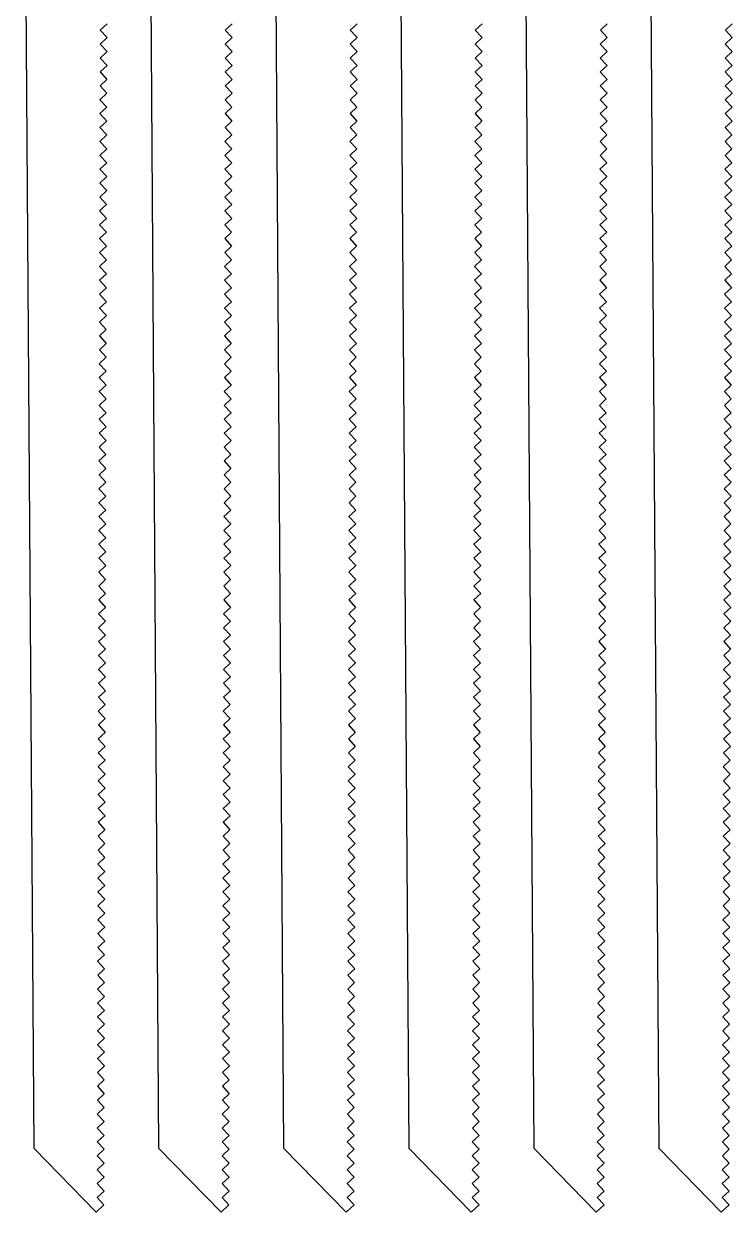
# Model space of a CAD drawing. Extents: x 12 to 2357, y -4 to 494.
# Drawn here: x 1119.8 to 1203.8, y 201.4 to 342.4 of the extents above; entities that cross this region are included whole.
import ezdxf

# ---------------------------------------------------------------- set-up
doc = ezdxf.new("R2010")
doc.units = 0
doc.layers.get('0').update_dxf_attribs({"linetype": 'CONTINUOUS'})

msp = doc.modelspace()

# ---------------------------------------------------------------- linework, layer by layer
for p, q in [((1120.97, 208.97), (1119.75, 384.87)), ((1135.8, 208.97), (1134.59, 384.87)), ((1150.64, 208.97), (1149.43, 384.87)), ((1165.48, 208.97), (1164.27, 384.87)), ((1180.32, 208.97), (1179.11, 384.87)), ((1195.16, 208.97), (1193.95, 384.87)), ((1129.64, 342.39), (1128.83, 341.62)), ((1128.83, 341.62), (1129.64, 340.75)), ((1144.48, 342.39), (1143.67, 341.62)), ((1143.67, 341.62), (1144.48, 340.75)), ((1159.32, 342.39), (1158.51, 341.62)), ((1158.51, 341.62), (1159.32, 340.75)), ((1174.16, 342.39), (1173.35, 341.62)), ((1173.35, 341.62), (1174.16, 340.75)), ((1189, 342.39), (1188.19, 341.62)), ((1188.19, 341.62), (1189, 340.75)), ((1203.84, 342.39), (1203.03, 341.62)), ((1203.03, 341.62), (1203.84, 340.75)), ((1129.64, 340.75), (1128.82, 339.97)), ((1128.82, 339.97), (1129.64, 339.09)), ((1144.48, 340.75), (1143.66, 339.97)), ((1143.66, 339.97), (1144.48, 339.09)), ((1159.32, 340.75), (1158.5, 339.97)), ((1158.5, 339.97), (1159.32, 339.09)), ((1174.16, 340.75), (1173.34, 339.97)), ((1173.34, 339.97), (1174.16, 339.09)), ((1189, 340.75), (1188.18, 339.97)), ((1188.18, 339.97), (1189, 339.09)), ((1203.84, 340.75), (1203.02, 339.97)), ((1203.02, 339.97), (1203.84, 339.09)), ((1129.64, 339.09), (1128.82, 338.32)), ((1144.48, 339.09), (1143.66, 338.32)), ((1159.32, 339.09), (1158.5, 338.32)), ((1174.16, 339.09), (1173.34, 338.32)), ((1189, 339.09), (1188.18, 338.32)), ((1203.84, 339.09), (1203.02, 338.32)), ((1129.64, 337.45), (1128.81, 336.68)), ((1128.82, 338.32), (1129.64, 337.45)), ((1144.48, 337.45), (1143.65, 336.68)), ((1143.66, 338.32), (1144.48, 337.45)), ((1159.32, 337.45), (1158.49, 336.68)), ((1158.5, 338.32), (1159.32, 337.45)), ((1174.16, 337.45), (1173.33, 336.68)), ((1173.34, 338.32), (1174.16, 337.45)), ((1189, 337.45), (1188.17, 336.68)), ((1188.18, 338.32), (1189, 337.45)), ((1203.84, 337.45), (1203.01, 336.68)), ((1203.02, 338.32), (1203.84, 337.45)), ((1128.81, 336.68), (1129.63, 335.79)), ((1129.63, 335.79), (1128.81, 335.03)), ((1143.65, 336.68), (1144.47, 335.79)), ((1144.47, 335.79), (1143.65, 335.03)), ((1158.49, 336.68), (1159.31, 335.79)), ((1159.31, 335.79), (1158.49, 335.03)), ((1173.33, 336.68), (1174.15, 335.79)), ((1174.15, 335.79), (1173.33, 335.03)), ((1188.17, 336.68), (1188.99, 335.79)), ((1188.99, 335.79), (1188.17, 335.03)), ((1203.01, 336.68), (1203.83, 335.79)), ((1203.83, 335.79), (1203.01, 335.03)), ((1129.63, 334.15), (1128.8, 333.38)), ((1128.81, 335.03), (1129.63, 334.15)), ((1144.47, 334.15), (1143.64, 333.38)), ((1143.65, 335.03), (1144.47, 334.15)), ((1159.31, 334.15), (1158.48, 333.38)), ((1158.49, 335.03), (1159.31, 334.15)), ((1174.15, 334.15), (1173.32, 333.38)), ((1173.33, 335.03), (1174.15, 334.15)), ((1188.99, 334.15), (1188.16, 333.38)), ((1188.17, 335.03), (1188.99, 334.15)), ((1203.83, 334.15), (1203, 333.38)), ((1203.01, 335.03), (1203.83, 334.15)), ((1128.8, 333.38), (1129.62, 332.5)), ((1143.64, 333.38), (1144.46, 332.5)), ((1158.48, 333.38), (1159.3, 332.5)), ((1173.32, 333.38), (1174.14, 332.5)), ((1188.16, 333.38), (1188.98, 332.5)), ((1203, 333.38), (1203.82, 332.5)), ((1129.62, 332.5), (1128.8, 331.73)), ((1128.8, 331.73), (1129.62, 330.85)), ((1144.46, 332.5), (1143.64, 331.73)), ((1143.64, 331.73), (1144.46, 330.85)), ((1159.3, 332.5), (1158.48, 331.73)), ((1158.48, 331.73), (1159.3, 330.85)), ((1174.14, 332.5), (1173.32, 331.73)), ((1173.32, 331.73), (1174.14, 330.85)), ((1188.98, 332.5), (1188.16, 331.73)), ((1188.16, 331.73), (1188.98, 330.85)), ((1203.82, 332.5), (1203, 331.73)), ((1203, 331.73), (1203.82, 330.85)), ((1129.62, 330.85), (1128.8, 330.08)), ((1128.8, 330.08), (1129.61, 329.2)), ((1144.46, 330.85), (1143.64, 330.08)), ((1143.64, 330.08), (1144.45, 329.2)), ((1159.3, 330.85), (1158.48, 330.08)), ((1158.48, 330.08), (1159.29, 329.2)), ((1174.14, 330.85), (1173.32, 330.08)), ((1173.32, 330.08), (1174.13, 329.2)), ((1188.98, 330.85), (1188.16, 330.08)), ((1188.16, 330.08), (1188.97, 329.2)), ((1203.82, 330.85), (1203, 330.08)), ((1203, 330.08), (1203.81, 329.2)), ((1129.61, 329.2), (1128.79, 328.43)), ((1144.45, 329.2), (1143.63, 328.43)), ((1159.29, 329.2), (1158.47, 328.43)), ((1174.13, 329.2), (1173.31, 328.43)), ((1188.97, 329.2), (1188.15, 328.43)), ((1203.81, 329.2), (1202.99, 328.43)), ((1128.79, 328.43), (1129.61, 327.56)), ((1129.61, 327.56), (1128.79, 326.78)), ((1143.63, 328.43), (1144.45, 327.56)), ((1144.45, 327.56), (1143.63, 326.78)), ((1158.47, 328.43), (1159.29, 327.56)), ((1159.29, 327.56), (1158.47, 326.78)), ((1173.31, 328.43), (1174.13, 327.56)), ((1174.13, 327.56), (1173.31, 326.78)), ((1188.15, 328.43), (1188.97, 327.56)), ((1188.97, 327.56), (1188.15, 326.78)), ((1202.99, 328.43), (1203.81, 327.56)), ((1203.81, 327.56), (1202.99, 326.78)), ((1129.6, 325.9), (1128.78, 325.13)), ((1128.79, 326.78), (1129.6, 325.9)), ((1144.44, 325.9), (1143.62, 325.13)), ((1143.63, 326.78), (1144.44, 325.9)), ((1159.28, 325.9), (1158.46, 325.13)), ((1158.47, 326.78), (1159.28, 325.9)), ((1174.12, 325.9), (1173.3, 325.13)), ((1173.31, 326.78), (1174.12, 325.9)), ((1188.96, 325.9), (1188.14, 325.13)), ((1188.15, 326.78), (1188.96, 325.9)), ((1203.8, 325.9), (1202.98, 325.13)), ((1202.99, 326.78), (1203.8, 325.9)), ((1128.78, 325.13), (1129.6, 324.26)), ((1143.62, 325.13), (1144.44, 324.26)), ((1158.46, 325.13), (1159.28, 324.26)), ((1173.3, 325.13), (1174.12, 324.26)), ((1188.14, 325.13), (1188.96, 324.26)), ((1202.98, 325.13), (1203.8, 324.26)), ((1129.6, 324.26), (1128.78, 323.49)), ((1128.78, 323.49), (1129.6, 322.6)), ((1144.44, 324.26), (1143.62, 323.49)), ((1143.62, 323.49), (1144.44, 322.6)), ((1159.28, 324.26), (1158.46, 323.49)), ((1158.46, 323.49), (1159.28, 322.6)), ((1174.12, 324.26), (1173.3, 323.49)), ((1173.3, 323.49), (1174.12, 322.6)), ((1188.96, 324.26), (1188.14, 323.49)), ((1188.14, 323.49), (1188.96, 322.6)), ((1203.8, 324.26), (1202.98, 323.49)), ((1202.98, 323.49), (1203.8, 322.6)), ((1129.6, 322.6), (1128.77, 321.84)), ((1128.77, 321.84), (1129.59, 320.97)), ((1144.44, 322.6), (1143.61, 321.84)), ((1143.61, 321.84), (1144.43, 320.97)), ((1159.28, 322.6), (1158.45, 321.84)), ((1158.45, 321.84), (1159.27, 320.97)), ((1174.12, 322.6), (1173.29, 321.84)), ((1173.29, 321.84), (1174.11, 320.97)), ((1188.96, 322.6), (1188.13, 321.84)), ((1188.13, 321.84), (1188.95, 320.97)), ((1203.8, 322.6), (1202.97, 321.84)), ((1202.97, 321.84), (1203.79, 320.97)), ((1129.59, 320.97), (1128.76, 320.19)), ((1128.76, 320.19), (1129.59, 319.31)), ((1144.43, 320.97), (1143.6, 320.19)), ((1143.6, 320.19), (1144.43, 319.31)), ((1159.27, 320.97), (1158.44, 320.19)), ((1158.44, 320.19), (1159.27, 319.31)), ((1174.11, 320.97), (1173.28, 320.19)), ((1173.28, 320.19), (1174.11, 319.31)), ((1188.95, 320.97), (1188.12, 320.19)), ((1188.12, 320.19), (1188.95, 319.31)), ((1203.79, 320.97), (1202.96, 320.19)), ((1202.96, 320.19), (1203.79, 319.31)), ((1129.59, 319.31), (1128.76, 318.54)), ((1144.43, 319.31), (1143.6, 318.54)), ((1159.27, 319.31), (1158.44, 318.54)), ((1174.11, 319.31), (1173.28, 318.54)), ((1188.95, 319.31), (1188.12, 318.54)), ((1203.79, 319.31), (1202.96, 318.54)), ((1128.76, 318.54), (1129.58, 317.66)), ((1129.58, 317.66), (1128.76, 316.9)), ((1143.6, 318.54), (1144.42, 317.66)), ((1144.42, 317.66), (1143.6, 316.9)), ((1158.44, 318.54), (1159.26, 317.66)), ((1159.26, 317.66), (1158.44, 316.9)), ((1173.28, 318.54), (1174.1, 317.66)), ((1174.1, 317.66), (1173.28, 316.9)), ((1188.12, 318.54), (1188.94, 317.66)), ((1188.94, 317.66), (1188.12, 316.9)), ((1202.96, 318.54), (1203.78, 317.66)), ((1203.78, 317.66), (1202.96, 316.9)), ((1128.76, 316.9), (1129.58, 316.01)), ((1129.58, 316.01), (1128.76, 315.24)), ((1143.6, 316.9), (1144.42, 316.01)), ((1144.42, 316.01), (1143.6, 315.24)), ((1158.44, 316.9), (1159.26, 316.01)), ((1159.26, 316.01), (1158.44, 315.24)), ((1173.28, 316.9), (1174.1, 316.01)), ((1174.1, 316.01), (1173.28, 315.24)), ((1188.12, 316.9), (1188.94, 316.01)), ((1188.94, 316.01), (1188.12, 315.24)), ((1202.96, 316.9), (1203.78, 316.01)), ((1203.78, 316.01), (1202.96, 315.24)), ((1128.76, 315.24), (1129.57, 314.37)), ((1143.6, 315.24), (1144.41, 314.37)), ((1158.44, 315.24), (1159.25, 314.37)), ((1173.28, 315.24), (1174.09, 314.37)), ((1188.12, 315.24), (1188.93, 314.37)), ((1202.96, 315.24), (1203.77, 314.37)), ((1129.57, 314.37), (1128.75, 313.6)), ((1128.75, 313.6), (1129.56, 312.73)), ((1144.41, 314.37), (1143.59, 313.6)), ((1143.59, 313.6), (1144.4, 312.73)), ((1159.25, 314.37), (1158.43, 313.6)), ((1158.43, 313.6), (1159.24, 312.73)), ((1174.09, 314.37), (1173.27, 313.6)), ((1173.27, 313.6), (1174.08, 312.73)), ((1188.93, 314.37), (1188.11, 313.6)), ((1188.11, 313.6), (1188.92, 312.73)), ((1203.77, 314.37), (1202.95, 313.6)), ((1202.95, 313.6), (1203.76, 312.73)), ((1129.56, 312.73), (1128.75, 311.96)), ((1128.75, 311.96), (1129.57, 311.08)), ((1144.4, 312.73), (1143.59, 311.96)), ((1143.59, 311.96), (1144.4, 311.08)), ((1159.24, 312.73), (1158.43, 311.96)), ((1158.43, 311.96), (1159.24, 311.08)), ((1174.08, 312.73), (1173.27, 311.96)), ((1173.27, 311.96), (1174.08, 311.08)), ((1188.92, 312.73), (1188.11, 311.96)), ((1188.11, 311.96), (1188.92, 311.08)), ((1203.76, 312.73), (1202.95, 311.96)), ((1202.95, 311.96), (1203.76, 311.08)), ((1129.57, 311.08), (1128.74, 310.31)), ((1128.74, 310.31), (1129.56, 309.42)), ((1144.4, 311.08), (1143.58, 310.31)), ((1143.58, 310.31), (1144.4, 309.42)), ((1159.24, 311.08), (1158.42, 310.31)), ((1158.42, 310.31), (1159.24, 309.42)), ((1174.08, 311.08), (1173.26, 310.31)), ((1173.26, 310.31), (1174.08, 309.42)), ((1188.92, 311.08), (1188.1, 310.31)), ((1188.1, 310.31), (1188.92, 309.42)), ((1203.76, 311.08), (1202.94, 310.31)), ((1202.94, 310.31), (1203.76, 309.42)), ((1129.56, 309.42), (1128.74, 308.66)), ((1144.4, 309.42), (1143.58, 308.66)), ((1159.24, 309.42), (1158.42, 308.66)), ((1174.08, 309.42), (1173.26, 308.66)), ((1188.92, 309.42), (1188.1, 308.66)), ((1203.76, 309.42), (1202.94, 308.66)), ((1129.56, 307.78), (1128.73, 307.01)), ((1128.74, 308.66), (1129.56, 307.78)), ((1144.4, 307.78), (1143.57, 307.01)), ((1143.58, 308.66), (1144.4, 307.78)), ((1159.24, 307.78), (1158.41, 307.01)), ((1158.42, 308.66), (1159.24, 307.78)), ((1174.08, 307.78), (1173.25, 307.01)), ((1173.26, 308.66), (1174.08, 307.78)), ((1188.92, 307.78), (1188.09, 307.01)), ((1188.1, 308.66), (1188.92, 307.78)), ((1203.76, 307.78), (1202.93, 307.01)), ((1202.94, 308.66), (1203.76, 307.78)), ((1128.73, 307.01), (1129.55, 306.13)), ((1129.55, 306.13), (1128.73, 305.36)), ((1143.57, 307.01), (1144.39, 306.13)), ((1144.39, 306.13), (1143.57, 305.36)), ((1158.41, 307.01), (1159.23, 306.13)), ((1159.23, 306.13), (1158.41, 305.36)), ((1173.25, 307.01), (1174.07, 306.13)), ((1174.07, 306.13), (1173.25, 305.36)), ((1188.09, 307.01), (1188.91, 306.13)), ((1188.91, 306.13), (1188.09, 305.36)), ((1202.93, 307.01), (1203.75, 306.13)), ((1203.75, 306.13), (1202.93, 305.36)), ((1128.73, 305.36), (1129.55, 304.48)), ((1143.57, 305.36), (1144.39, 304.48)), ((1158.41, 305.36), (1159.23, 304.48)), ((1173.25, 305.36), (1174.07, 304.48)), ((1188.09, 305.36), (1188.91, 304.48)), ((1202.93, 305.36), (1203.75, 304.48)), ((1129.55, 304.48), (1128.73, 303.72)), ((1128.73, 303.72), (1129.54, 302.83)), ((1144.39, 304.48), (1143.57, 303.72)), ((1143.57, 303.72), (1144.38, 302.83)), ((1159.23, 304.48), (1158.4, 303.72)), ((1158.4, 303.72), (1159.22, 302.83)), ((1174.07, 304.48), (1173.24, 303.72)), ((1173.24, 303.72), (1174.06, 302.83)), ((1188.91, 304.48), (1188.08, 303.72)), ((1188.08, 303.72), (1188.9, 302.83)), ((1203.75, 304.48), (1202.92, 303.72)), ((1202.92, 303.72), (1203.74, 302.83)), ((1129.54, 302.83), (1128.72, 302.06)), ((1128.72, 302.06), (1129.54, 301.19)), ((1144.38, 302.83), (1143.56, 302.06)), ((1143.56, 302.06), (1144.38, 301.19)), ((1159.22, 302.83), (1158.4, 302.06)), ((1158.4, 302.06), (1159.22, 301.19)), ((1174.06, 302.83), (1173.24, 302.06)), ((1173.24, 302.06), (1174.06, 301.19)), ((1188.9, 302.83), (1188.08, 302.06)), ((1188.08, 302.06), (1188.9, 301.19)), ((1203.74, 302.83), (1202.92, 302.06)), ((1202.92, 302.06), (1203.74, 301.19)), ((1129.54, 301.19), (1128.72, 300.41)), ((1128.72, 300.41), (1129.53, 299.53)), ((1144.38, 301.19), (1143.56, 300.41)), ((1143.56, 300.41), (1144.37, 299.53)), ((1159.22, 301.19), (1158.4, 300.41)), ((1158.4, 300.41), (1159.21, 299.53)), ((1174.06, 301.19), (1173.24, 300.41)), ((1173.24, 300.41), (1174.05, 299.53)), ((1188.9, 301.19), (1188.08, 300.41)), ((1188.08, 300.41), (1188.89, 299.53)), ((1203.74, 301.19), (1202.92, 300.41)), ((1202.92, 300.41), (1203.73, 299.53)), ((1129.53, 299.53), (1128.71, 298.77)), ((1144.37, 299.53), (1143.55, 298.77)), ((1159.21, 299.53), (1158.39, 298.77)), ((1174.05, 299.53), (1173.23, 298.77)), ((1188.89, 299.53), (1188.07, 298.77)), ((1203.73, 299.53), (1202.91, 298.77)), ((1128.71, 298.77), (1129.53, 297.89)), ((1129.53, 297.89), (1128.71, 297.11)), ((1143.55, 298.77), (1144.37, 297.89)), ((1144.37, 297.89), (1143.55, 297.11)), ((1158.39, 298.77), (1159.21, 297.89)), ((1159.21, 297.89), (1158.39, 297.11)), ((1173.23, 298.77), (1174.05, 297.89)), ((1174.05, 297.89), (1173.23, 297.11)), ((1188.07, 298.77), (1188.89, 297.89)), ((1188.89, 297.89), (1188.07, 297.11)), ((1202.91, 298.77), (1203.73, 297.89)), ((1203.73, 297.89), (1202.91, 297.11)), ((1129.53, 296.23), (1128.7, 295.47)), ((1128.71, 297.11), (1129.53, 296.23)), ((1144.37, 296.23), (1143.54, 295.47)), ((1143.55, 297.11), (1144.37, 296.23)), ((1159.21, 296.23), (1158.38, 295.47)), ((1158.39, 297.11), (1159.21, 296.23)), ((1174.04, 296.23), (1173.22, 295.47)), ((1173.23, 297.11), (1174.04, 296.23)), ((1188.88, 296.23), (1188.06, 295.47)), ((1188.07, 297.11), (1188.88, 296.23)), ((1203.72, 296.23), (1202.9, 295.47)), ((1202.91, 297.11), (1203.72, 296.23)), ((1128.7, 295.47), (1129.52, 294.59)), ((1143.54, 295.47), (1144.36, 294.59)), ((1158.38, 295.47), (1159.2, 294.59)), ((1173.22, 295.47), (1174.04, 294.59)), ((1188.06, 295.47), (1188.88, 294.59)), ((1202.9, 295.47), (1203.72, 294.59)), ((1129.52, 294.59), (1128.7, 293.82)), ((1128.7, 293.82), (1129.52, 292.94)), ((1144.36, 294.59), (1143.54, 293.82)), ((1143.54, 293.82), (1144.36, 292.94)), ((1159.2, 294.59), (1158.38, 293.82)), ((1158.38, 293.82), (1159.2, 292.94)), ((1174.04, 294.59), (1173.22, 293.82)), ((1173.22, 293.82), (1174.04, 292.94)), ((1188.88, 294.59), (1188.06, 293.82)), ((1188.06, 293.82), (1188.88, 292.94)), ((1203.72, 294.59), (1202.9, 293.82)), ((1202.9, 293.82), (1203.72, 292.94)), ((1129.52, 292.94), (1128.69, 292.17)), ((1128.69, 292.17), (1129.51, 291.3)), ((1144.36, 292.94), (1143.53, 292.17)), ((1143.53, 292.17), (1144.35, 291.3)), ((1159.2, 292.94), (1158.37, 292.17)), ((1158.37, 292.17), (1159.19, 291.3)), ((1174.04, 292.94), (1173.21, 292.17)), ((1173.21, 292.17), (1174.03, 291.3)), ((1188.88, 292.94), (1188.05, 292.17)), ((1188.05, 292.17), (1188.87, 291.3)), ((1203.72, 292.94), (1202.89, 292.17)), ((1202.89, 292.17), (1203.71, 291.3)), ((1129.51, 291.3), (1128.68, 290.53)), ((1128.68, 290.53), (1129.51, 289.64)), ((1144.35, 291.3), (1143.52, 290.53)), ((1143.52, 290.53), (1144.35, 289.64)), ((1159.19, 291.3), (1158.36, 290.53)), ((1158.36, 290.53), (1159.19, 289.64)), ((1174.03, 291.3), (1173.2, 290.53)), ((1173.2, 290.53), (1174.03, 289.64)), ((1188.87, 291.3), (1188.04, 290.53)), ((1188.04, 290.53), (1188.87, 289.64)), ((1203.71, 291.3), (1202.88, 290.53)), ((1202.88, 290.53), (1203.71, 289.64)), ((1129.51, 289.64), (1128.69, 288.87)), ((1144.35, 289.64), (1143.53, 288.87)), ((1159.19, 289.64), (1158.37, 288.87)), ((1174.03, 289.64), (1173.21, 288.87)), ((1188.87, 289.64), (1188.04, 288.87)), ((1203.71, 289.64), (1202.88, 288.87)), ((1129.5, 288), (1128.68, 287.23)), ((1128.69, 288.87), (1129.5, 288)), ((1144.34, 288), (1143.52, 287.23)), ((1143.53, 288.87), (1144.34, 288)), ((1159.18, 288), (1158.36, 287.23)), ((1158.37, 288.87), (1159.18, 288)), ((1174.02, 288), (1173.2, 287.23)), ((1173.21, 288.87), (1174.02, 288)), ((1188.04, 288.87), (1188.86, 288)), ((1188.86, 288), (1188.04, 287.23)), ((1202.88, 288.87), (1203.7, 288)), ((1203.7, 288), (1202.88, 287.23)), ((1128.68, 287.23), (1129.5, 286.34)), ((1129.5, 286.34), (1128.68, 285.58)), ((1143.52, 287.23), (1144.34, 286.34)), ((1144.34, 286.34), (1143.52, 285.58)), ((1158.36, 287.23), (1159.18, 286.34)), ((1159.18, 286.34), (1158.36, 285.58)), ((1173.2, 287.23), (1174.02, 286.34)), ((1174.02, 286.34), (1173.2, 285.58)), ((1188.04, 287.23), (1188.86, 286.34)), ((1188.86, 286.34), (1188.04, 285.58)), ((1202.88, 287.23), (1203.7, 286.34)), ((1203.7, 286.34), (1202.88, 285.58)), ((1128.68, 285.58), (1129.49, 284.7)), ((1143.52, 285.58), (1144.33, 284.7)), ((1158.36, 285.58), (1159.17, 284.7)), ((1173.2, 285.58), (1174.01, 284.7)), ((1188.04, 285.58), (1188.85, 284.7)), ((1202.88, 285.58), (1203.69, 284.7)), ((1129.49, 284.7), (1128.67, 283.93)), ((1128.67, 283.93), (1129.48, 283.06)), ((1144.33, 284.7), (1143.51, 283.93)), ((1143.51, 283.93), (1144.32, 283.06)), ((1159.17, 284.7), (1158.35, 283.93)), ((1158.35, 283.93), (1159.16, 283.06)), ((1174.01, 284.7), (1173.19, 283.93)), ((1173.19, 283.93), (1174, 283.06)), ((1188.85, 284.7), (1188.03, 283.93)), ((1188.03, 283.93), (1188.84, 283.06)), ((1203.69, 284.7), (1202.87, 283.93)), ((1202.87, 283.93), (1203.68, 283.06)), ((1129.48, 283.06), (1128.67, 282.29)), ((1128.67, 282.29), (1129.49, 281.41)), ((1144.32, 283.06), (1143.51, 282.29)), ((1143.51, 282.29), (1144.33, 281.41)), ((1159.16, 283.06), (1158.35, 282.29)), ((1158.35, 282.29), (1159.17, 281.41)), ((1174, 283.06), (1173.19, 282.29)), ((1173.19, 282.29), (1174.01, 281.41)), ((1188.84, 283.06), (1188.03, 282.29)), ((1188.03, 282.29), (1188.85, 281.41)), ((1203.68, 283.06), (1202.87, 282.29)), ((1202.87, 282.29), (1203.68, 281.41)), ((1129.49, 281.41), (1128.66, 280.64)), ((1128.66, 280.64), (1129.48, 279.76)), ((1144.33, 281.41), (1143.5, 280.64)), ((1143.5, 280.64), (1144.32, 279.76)), ((1159.17, 281.41), (1158.34, 280.64)), ((1158.34, 280.64), (1159.16, 279.76)), ((1174.01, 281.41), (1173.18, 280.64)), ((1173.18, 280.64), (1174, 279.76)), ((1188.85, 281.41), (1188.02, 280.64)), ((1188.02, 280.64), (1188.84, 279.76)), ((1203.68, 281.41), (1202.86, 280.64)), ((1202.86, 280.64), (1203.68, 279.76)), ((1129.48, 279.76), (1128.66, 278.99)), ((1144.32, 279.76), (1143.5, 278.99)), ((1159.16, 279.76), (1158.34, 278.99)), ((1174, 279.76), (1173.18, 278.99)), ((1188.84, 279.76), (1188.02, 278.99)), ((1203.68, 279.76), (1202.86, 278.99)), ((1129.48, 278.11), (1128.65, 277.35)), ((1128.66, 278.99), (1129.48, 278.11)), ((1144.32, 278.11), (1143.49, 277.35)), ((1143.5, 278.99), (1144.32, 278.11)), ((1159.16, 278.11), (1158.33, 277.35)), ((1158.34, 278.99), (1159.16, 278.11)), ((1174, 278.11), (1173.17, 277.35)), ((1173.18, 278.99), (1174, 278.11)), ((1188.84, 278.11), (1188.01, 277.35)), ((1188.02, 278.99), (1188.84, 278.11)), ((1203.68, 278.11), (1202.85, 277.35)), ((1202.86, 278.99), (1203.68, 278.11)), ((1128.65, 277.35), (1129.47, 276.46)), ((1129.47, 276.46), (1128.65, 275.69)), ((1143.49, 277.35), (1144.31, 276.46)), ((1144.31, 276.46), (1143.49, 275.69)), ((1158.33, 277.35), (1159.15, 276.46)), ((1159.15, 276.46), (1158.33, 275.69)), ((1173.17, 277.35), (1173.99, 276.46)), ((1173.99, 276.46), (1173.17, 275.69)), ((1188.01, 277.35), (1188.83, 276.46)), ((1188.83, 276.46), (1188.01, 275.69)), ((1202.85, 277.35), (1203.67, 276.46)), ((1203.67, 276.46), (1202.85, 275.69)), ((1128.65, 275.69), (1129.47, 274.82)), ((1143.49, 275.69), (1144.31, 274.82)), ((1158.33, 275.69), (1159.15, 274.82)), ((1173.17, 275.69), (1173.99, 274.82)), ((1188.01, 275.69), (1188.83, 274.82)), ((1202.85, 275.69), (1203.67, 274.82)), ((1129.47, 274.82), (1128.65, 274.05)), ((1128.65, 274.05), (1129.46, 273.16)), ((1144.31, 274.82), (1143.49, 274.05)), ((1143.49, 274.05), (1144.3, 273.16)), ((1159.15, 274.82), (1158.33, 274.05)), ((1158.33, 274.05), (1159.14, 273.16)), ((1173.99, 274.82), (1173.17, 274.05)), ((1173.17, 274.05), (1173.98, 273.16)), ((1188.83, 274.82), (1188.01, 274.05)), ((1188.01, 274.05), (1188.82, 273.16)), ((1203.67, 274.82), (1202.85, 274.05)), ((1202.85, 274.05), (1203.66, 273.16)), ((1129.46, 273.16), (1128.64, 272.4)), ((1128.64, 272.4), (1129.46, 271.52)), ((1144.3, 273.16), (1143.48, 272.4)), ((1143.48, 272.4), (1144.3, 271.52)), ((1159.14, 273.16), (1158.32, 272.4)), ((1158.32, 272.4), (1159.14, 271.52)), ((1173.98, 273.16), (1173.16, 272.4)), ((1173.16, 272.4), (1173.98, 271.52)), ((1188.82, 273.16), (1188, 272.4)), ((1188, 272.4), (1188.82, 271.52)), ((1203.66, 273.16), (1202.84, 272.4)), ((1202.84, 272.4), (1203.66, 271.52)), ((1129.46, 271.52), (1128.64, 270.74)), ((1128.64, 270.74), (1129.45, 269.86)), ((1144.3, 271.52), (1143.48, 270.74)), ((1143.48, 270.74), (1144.29, 269.86)), ((1159.14, 271.52), (1158.32, 270.74)), ((1158.32, 270.74), (1159.13, 269.86)), ((1173.98, 271.52), (1173.16, 270.74)), ((1173.16, 270.74), (1173.97, 269.86)), ((1188.82, 271.52), (1188, 270.74)), ((1188, 270.74), (1188.81, 269.86)), ((1203.66, 271.52), (1202.84, 270.74)), ((1202.84, 270.74), (1203.65, 269.86)), ((1129.45, 269.86), (1128.63, 269.1)), ((1144.29, 269.86), (1143.47, 269.1)), ((1159.13, 269.86), (1158.31, 269.1)), ((1173.97, 269.86), (1173.15, 269.1)), ((1188.81, 269.86), (1187.99, 269.1)), ((1203.65, 269.86), (1202.83, 269.1)), ((1128.63, 269.1), (1129.45, 268.22)), ((1129.45, 268.22), (1128.63, 267.44)), ((1143.47, 269.1), (1144.29, 268.22)), ((1144.29, 268.22), (1143.47, 267.44)), ((1158.31, 269.1), (1159.13, 268.22)), ((1159.13, 268.22), (1158.31, 267.44)), ((1173.15, 269.1), (1173.97, 268.22)), ((1173.97, 268.22), (1173.15, 267.44)), ((1187.99, 269.1), (1188.81, 268.22)), ((1188.81, 268.22), (1187.99, 267.44)), ((1202.83, 269.1), (1203.65, 268.22)), ((1203.65, 268.22), (1202.83, 267.44)), ((1129.45, 266.57), (1128.62, 265.8)), ((1128.63, 267.44), (1129.45, 266.57)), ((1144.29, 266.57), (1143.46, 265.8)), ((1143.47, 267.44), (1144.29, 266.57)), ((1159.13, 266.57), (1158.3, 265.8)), ((1158.31, 267.44), (1159.13, 266.57)), ((1173.97, 266.57), (1173.14, 265.8)), ((1173.15, 267.44), (1173.97, 266.57)), ((1188.81, 266.57), (1187.98, 265.8)), ((1187.99, 267.44), (1188.81, 266.57)), ((1203.65, 266.57), (1202.82, 265.8)), ((1202.83, 267.44), (1203.65, 266.57)), ((1128.62, 265.8), (1129.44, 264.92)), ((1143.46, 265.8), (1144.28, 264.92)), ((1158.3, 265.8), (1159.12, 264.92)), ((1173.14, 265.8), (1173.96, 264.92)), ((1187.98, 265.8), (1188.8, 264.92)), ((1202.82, 265.8), (1203.64, 264.92)), ((1129.44, 264.92), (1128.62, 264.16)), ((1128.62, 264.16), (1129.44, 263.27)), ((1144.28, 264.92), (1143.46, 264.16)), ((1143.46, 264.16), (1144.28, 263.27)), ((1159.12, 264.92), (1158.3, 264.16)), ((1158.3, 264.16), (1159.12, 263.27)), ((1173.96, 264.92), (1173.14, 264.16)), ((1173.14, 264.16), (1173.96, 263.27)), ((1188.8, 264.92), (1187.98, 264.16)), ((1187.98, 264.16), (1188.8, 263.27)), ((1203.64, 264.92), (1202.82, 264.16)), ((1202.82, 264.16), (1203.64, 263.27)), ((1129.44, 263.27), (1128.61, 262.5)), ((1128.61, 262.5), (1129.43, 261.63)), ((1144.28, 263.27), (1143.45, 262.5)), ((1143.45, 262.5), (1144.27, 261.63)), ((1159.12, 263.27), (1158.29, 262.5)), ((1158.29, 262.5), (1159.11, 261.63)), ((1173.96, 263.27), (1173.13, 262.5)), ((1173.13, 262.5), (1173.95, 261.63)), ((1188.8, 263.27), (1187.97, 262.5)), ((1187.97, 262.5), (1188.79, 261.63)), ((1203.64, 263.27), (1202.81, 262.5)), ((1202.81, 262.5), (1203.63, 261.63)), ((1129.43, 261.63), (1128.6, 260.86)), ((1128.6, 260.86), (1129.43, 259.97)), ((1144.27, 261.63), (1143.44, 260.86)), ((1143.44, 260.86), (1144.27, 259.97)), ((1159.11, 261.63), (1158.28, 260.86)), ((1158.28, 260.86), (1159.11, 259.97)), ((1173.95, 261.63), (1173.12, 260.86)), ((1173.12, 260.86), (1173.95, 259.97)), ((1188.79, 261.63), (1187.96, 260.86)), ((1187.96, 260.86), (1188.79, 259.97)), ((1203.63, 261.63), (1202.8, 260.86)), ((1202.8, 260.86), (1203.63, 259.97)), ((1129.43, 259.97), (1128.61, 259.21)), ((1144.27, 259.97), (1143.45, 259.21)), ((1159.11, 259.97), (1158.29, 259.21)), ((1173.95, 259.97), (1173.13, 259.21)), ((1188.79, 259.97), (1187.97, 259.21)), ((1203.63, 259.97), (1202.81, 259.21)), ((1129.42, 258.33), (1128.6, 257.56)), ((1128.61, 259.21), (1129.42, 258.33)), ((1144.26, 258.33), (1143.44, 257.56)), ((1143.45, 259.21), (1144.26, 258.33)), ((1159.1, 258.33), (1158.28, 257.56)), ((1158.29, 259.21), (1159.1, 258.33)), ((1173.94, 258.33), (1173.12, 257.56)), ((1173.13, 259.21), (1173.94, 258.33)), ((1188.78, 258.33), (1187.96, 257.56)), ((1187.97, 259.21), (1188.78, 258.33)), ((1203.62, 258.33), (1202.8, 257.56)), ((1202.81, 259.21), (1203.62, 258.33)), ((1128.6, 257.56), (1129.42, 256.67)), ((1129.42, 256.67), (1128.6, 255.91)), ((1143.44, 257.56), (1144.26, 256.67)), ((1144.26, 256.67), (1143.44, 255.91)), ((1158.28, 257.56), (1159.1, 256.67)), ((1159.1, 256.67), (1158.28, 255.91)), ((1173.12, 257.56), (1173.94, 256.67)), ((1173.94, 256.67), (1173.12, 255.91)), ((1187.96, 257.56), (1188.78, 256.67)), ((1188.78, 256.67), (1187.96, 255.91)), ((1202.8, 257.56), (1203.62, 256.67)), ((1203.62, 256.67), (1202.8, 255.91)), ((1128.6, 255.91), (1129.41, 255.03)), ((1143.44, 255.91), (1144.25, 255.03)), ((1158.28, 255.91), (1159.09, 255.03)), ((1173.12, 255.91), (1173.93, 255.03)), ((1187.96, 255.91), (1188.77, 255.03)), ((1202.8, 255.91), (1203.61, 255.03)), ((1129.41, 255.03), (1128.58, 254.25)), ((1128.58, 254.25), (1129.41, 253.37)), ((1144.25, 255.03), (1143.42, 254.25)), ((1143.42, 254.25), (1144.25, 253.37)), ((1159.09, 255.03), (1158.26, 254.25)), ((1158.26, 254.25), (1159.09, 253.37)), ((1173.93, 255.03), (1173.1, 254.25)), ((1173.1, 254.25), (1173.92, 253.37)), ((1188.77, 255.03), (1187.94, 254.25)), ((1187.94, 254.25), (1188.76, 253.37)), ((1203.61, 255.03), (1202.78, 254.25)), ((1202.78, 254.25), (1203.6, 253.37)), ((1129.41, 253.37), (1128.59, 252.6)), ((1128.59, 252.6), (1129.41, 251.72)), ((1144.25, 253.37), (1143.43, 252.6)), ((1143.43, 252.6), (1144.25, 251.72)), ((1159.09, 253.37), (1158.27, 252.6)), ((1158.27, 252.6), (1159.09, 251.72)), ((1173.92, 253.37), (1173.11, 252.6)), ((1173.11, 252.6), (1173.93, 251.72)), ((1188.76, 253.37), (1187.95, 252.6)), ((1187.95, 252.6), (1188.77, 251.72)), ((1203.6, 253.37), (1202.79, 252.6)), ((1202.79, 252.6), (1203.61, 251.72)), ((1129.41, 251.72), (1128.58, 250.95)), ((1144.25, 251.72), (1143.42, 250.95)), ((1159.09, 251.72), (1158.26, 250.95)), ((1173.93, 251.72), (1173.1, 250.95)), ((1188.77, 251.72), (1187.94, 250.95)), ((1203.61, 251.72), (1202.78, 250.95)), ((1128.58, 250.95), (1129.4, 250.07)), ((1129.4, 250.07), (1128.58, 249.3)), ((1143.42, 250.95), (1144.24, 250.07)), ((1144.24, 250.07), (1143.42, 249.3)), ((1158.26, 250.95), (1159.08, 250.07)), ((1159.08, 250.07), (1158.26, 249.3)), ((1173.1, 250.95), (1173.92, 250.07)), ((1173.92, 250.07), (1173.1, 249.3)), ((1187.94, 250.95), (1188.76, 250.07)), ((1188.76, 250.07), (1187.94, 249.3)), ((1202.78, 250.95), (1203.6, 250.07)), ((1203.6, 250.07), (1202.78, 249.3)), ((1129.4, 248.43), (1128.57, 247.66)), ((1128.58, 249.3), (1129.4, 248.43)), ((1144.24, 248.43), (1143.41, 247.66)), ((1143.42, 249.3), (1144.24, 248.43)), ((1159.08, 248.43), (1158.25, 247.66)), ((1158.26, 249.3), (1159.08, 248.43)), ((1173.92, 248.43), (1173.09, 247.66)), ((1173.1, 249.3), (1173.92, 248.43)), ((1188.76, 248.43), (1187.93, 247.66)), ((1187.94, 249.3), (1188.76, 248.43)), ((1203.6, 248.43), (1202.77, 247.66)), ((1202.78, 249.3), (1203.6, 248.43)), ((1128.57, 247.66), (1129.39, 246.77)), ((1129.39, 246.77), (1128.57, 246.01)), ((1143.41, 247.66), (1144.23, 246.77)), ((1144.23, 246.77), (1143.41, 246.01)), ((1158.25, 247.66), (1159.07, 246.77)), ((1159.07, 246.77), (1158.25, 246.01)), ((1173.09, 247.66), (1173.91, 246.77)), ((1173.91, 246.77), (1173.09, 246.01)), ((1187.93, 247.66), (1188.75, 246.77)), ((1188.75, 246.77), (1187.93, 246.01)), ((1202.77, 247.66), (1203.59, 246.77)), ((1203.59, 246.77), (1202.77, 246.01)), ((1128.57, 246.01), (1129.39, 245.13)), ((1143.41, 246.01), (1144.23, 245.13)), ((1158.25, 246.01), (1159.07, 245.13)), ((1173.09, 246.01), (1173.91, 245.13)), ((1187.93, 246.01), (1188.75, 245.13)), ((1202.77, 246.01), (1203.59, 245.13)), ((1129.39, 245.13), (1128.57, 244.36)), ((1128.57, 244.36), (1129.38, 243.47)), ((1144.23, 245.13), (1143.41, 244.36)), ((1143.41, 244.36), (1144.22, 243.47)), ((1159.07, 245.13), (1158.25, 244.36)), ((1158.25, 244.36), (1159.06, 243.47)), ((1173.91, 245.13), (1173.09, 244.36)), ((1173.09, 244.36), (1173.9, 243.47)), ((1188.75, 245.13), (1187.93, 244.36)), ((1187.93, 244.36), (1188.74, 243.47)), ((1203.59, 245.13), (1202.77, 244.36)), ((1202.77, 244.36), (1203.58, 243.47)), ((1129.38, 243.47), (1128.56, 242.71)), ((1128.56, 242.71), (1129.38, 241.83)), ((1144.22, 243.47), (1143.4, 242.71)), ((1143.4, 242.71), (1144.22, 241.83)), ((1159.06, 243.47), (1158.24, 242.71)), ((1158.24, 242.71), (1159.06, 241.83)), ((1173.9, 243.47), (1173.08, 242.71)), ((1173.08, 242.71), (1173.9, 241.83)), ((1188.74, 243.47), (1187.92, 242.71)), ((1187.92, 242.71), (1188.74, 241.83)), ((1203.58, 243.47), (1202.76, 242.71)), ((1202.76, 242.71), (1203.58, 241.83)), ((1129.38, 241.83), (1128.56, 241.05)), ((1144.22, 241.83), (1143.4, 241.05)), ((1159.06, 241.83), (1158.24, 241.05)), ((1173.9, 241.83), (1173.08, 241.05)), ((1188.74, 241.83), (1187.92, 241.05)), ((1203.58, 241.83), (1202.76, 241.05)), ((1129.37, 240.18), (1128.55, 239.41)), ((1128.56, 241.05), (1129.37, 240.18)), ((1144.21, 240.18), (1143.39, 239.41)), ((1143.4, 241.05), (1144.21, 240.18)), ((1159.05, 240.18), (1158.23, 239.41)), ((1158.24, 241.05), (1159.05, 240.18)), ((1173.89, 240.18), (1173.07, 239.41)), ((1173.08, 241.05), (1173.89, 240.18)), ((1188.73, 240.18), (1187.91, 239.41)), ((1187.92, 241.05), (1188.73, 240.18)), ((1203.57, 240.18), (1202.75, 239.41)), ((1202.76, 241.05), (1203.57, 240.18)), ((1128.55, 239.41), (1129.37, 238.53)), ((1129.37, 238.53), (1128.55, 237.76)), ((1143.39, 239.41), (1144.21, 238.53)), ((1144.21, 238.53), (1143.39, 237.76)), ((1158.23, 239.41), (1159.05, 238.53)), ((1159.05, 238.53), (1158.23, 237.76)), ((1173.07, 239.41), (1173.89, 238.53)), ((1173.89, 238.53), (1173.07, 237.76)), ((1187.91, 239.41), (1188.73, 238.53)), ((1188.73, 238.53), (1187.91, 237.76)), ((1202.75, 239.41), (1203.57, 238.53)), ((1203.57, 238.53), (1202.75, 237.76)), ((1129.37, 236.88), (1128.54, 236.11)), ((1128.55, 237.76), (1129.37, 236.88)), ((1144.21, 236.88), (1143.38, 236.11)), ((1143.39, 237.76), (1144.21, 236.88)), ((1159.05, 236.88), (1158.22, 236.11)), ((1158.23, 237.76), (1159.05, 236.88)), ((1173.89, 236.88), (1173.06, 236.11)), ((1173.07, 237.76), (1173.89, 236.88)), ((1188.73, 236.88), (1187.9, 236.11)), ((1187.91, 237.76), (1188.73, 236.88)), ((1203.57, 236.88), (1202.74, 236.11)), ((1202.75, 237.76), (1203.57, 236.88)), ((1128.54, 236.11), (1129.36, 235.24)), ((1143.38, 236.11), (1144.2, 235.24)), ((1158.22, 236.11), (1159.04, 235.24)), ((1173.06, 236.11), (1173.88, 235.24)), ((1187.9, 236.11), (1188.72, 235.24)), ((1202.74, 236.11), (1203.56, 235.24)), ((1129.36, 235.24), (1128.54, 234.47)), ((1128.54, 234.47), (1129.36, 233.58)), ((1144.2, 235.24), (1143.38, 234.47)), ((1143.38, 234.47), (1144.2, 233.58)), ((1159.04, 235.24), (1158.22, 234.47)), ((1158.22, 234.47), (1159.04, 233.58)), ((1173.88, 235.24), (1173.06, 234.47)), ((1173.06, 234.47), (1173.88, 233.58)), ((1188.72, 235.24), (1187.9, 234.47)), ((1187.9, 234.47), (1188.72, 233.58)), ((1203.56, 235.24), (1202.74, 234.47)), ((1202.74, 234.47), (1203.56, 233.58)), ((1129.36, 233.58), (1128.54, 232.82)), ((1128.54, 232.82), (1129.35, 231.94)), ((1144.2, 233.58), (1143.37, 232.82)), ((1143.37, 232.82), (1144.19, 231.94)), ((1159.04, 233.58), (1158.21, 232.82)), ((1158.21, 232.82), (1159.03, 231.94)), ((1173.88, 233.58), (1173.05, 232.82)), ((1173.05, 232.82), (1173.87, 231.94)), ((1188.72, 233.58), (1187.89, 232.82)), ((1187.89, 232.82), (1188.71, 231.94)), ((1203.56, 233.58), (1202.73, 232.82)), ((1202.73, 232.82), (1203.55, 231.94)), ((1129.35, 231.94), (1128.52, 231.17)), ((1144.19, 231.94), (1143.36, 231.17)), ((1159.03, 231.94), (1158.2, 231.17)), ((1173.87, 231.94), (1173.04, 231.17)), ((1188.71, 231.94), (1187.88, 231.17)), ((1203.55, 231.94), (1202.72, 231.17)), ((1128.52, 231.17), (1129.35, 230.28)), ((1129.35, 230.28), (1128.53, 229.52)), ((1143.36, 231.17), (1144.19, 230.28)), ((1144.19, 230.28), (1143.37, 229.52)), ((1158.2, 231.17), (1159.03, 230.28)), ((1159.03, 230.28), (1158.21, 229.52)), ((1173.04, 231.17), (1173.87, 230.28)), ((1173.87, 230.28), (1173.05, 229.52)), ((1187.88, 231.17), (1188.71, 230.28)), ((1188.71, 230.28), (1187.89, 229.52)), ((1202.72, 231.17), (1203.55, 230.28)), ((1203.55, 230.28), (1202.73, 229.52)), ((1129.34, 228.64), (1128.52, 227.87)), ((1128.53, 229.52), (1129.34, 228.64)), ((1144.18, 228.64), (1143.36, 227.87)), ((1143.37, 229.52), (1144.18, 228.64)), ((1159.02, 228.64), (1158.2, 227.87)), ((1158.21, 229.52), (1159.02, 228.64)), ((1173.86, 228.64), (1173.04, 227.87)), ((1173.05, 229.52), (1173.86, 228.64)), ((1188.7, 228.64), (1187.88, 227.87)), ((1187.89, 229.52), (1188.7, 228.64)), ((1203.54, 228.64), (1202.72, 227.87)), ((1202.73, 229.52), (1203.54, 228.64)), ((1128.52, 227.87), (1129.34, 226.99)), ((1143.36, 227.87), (1144.18, 226.99)), ((1158.2, 227.87), (1159.02, 226.99)), ((1173.04, 227.87), (1173.86, 226.99)), ((1187.88, 227.87), (1188.7, 226.99)), ((1202.72, 227.87), (1203.54, 226.99)), ((1129.34, 226.99), (1128.52, 226.22)), ((1128.52, 226.22), (1129.34, 225.34)), ((1144.18, 226.99), (1143.36, 226.22)), ((1143.36, 226.22), (1144.18, 225.34)), ((1159.02, 226.99), (1158.2, 226.22)), ((1158.2, 226.22), (1159.01, 225.34)), ((1173.86, 226.99), (1173.04, 226.22)), ((1173.04, 226.22), (1173.85, 225.34)), ((1188.7, 226.99), (1187.88, 226.22)), ((1187.88, 226.22), (1188.69, 225.34)), ((1203.54, 226.99), (1202.72, 226.22)), ((1202.72, 226.22), (1203.53, 225.34)), ((1129.34, 225.34), (1128.51, 224.58)), ((1128.51, 224.58), (1129.33, 223.71)), ((1144.18, 225.34), (1143.35, 224.58)), ((1143.35, 224.58), (1144.17, 223.71)), ((1159.01, 225.34), (1158.19, 224.58)), ((1158.19, 224.58), (1159.01, 223.71)), ((1173.85, 225.34), (1173.03, 224.58)), ((1173.03, 224.58), (1173.85, 223.71)), ((1188.69, 225.34), (1187.87, 224.58)), ((1187.87, 224.58), (1188.69, 223.71)), ((1203.53, 225.34), (1202.71, 224.58)), ((1202.71, 224.58), (1203.53, 223.71)), ((1129.33, 223.71), (1128.51, 222.93)), ((1128.51, 222.93), (1129.33, 222.06)), ((1144.17, 223.71), (1143.35, 222.93)), ((1143.35, 222.93), (1144.17, 222.06)), ((1159.01, 223.71), (1158.19, 222.93)), ((1158.19, 222.93), (1159.01, 222.06)), ((1173.85, 223.71), (1173.03, 222.93)), ((1173.03, 222.93), (1173.85, 222.06)), ((1188.69, 223.71), (1187.87, 222.93)), ((1187.87, 222.93), (1188.69, 222.06)), ((1203.53, 223.71), (1202.71, 222.93)), ((1202.71, 222.93), (1203.53, 222.06)), ((1129.33, 222.06), (1128.5, 221.28)), ((1144.17, 222.06), (1143.34, 221.28)), ((1159.01, 222.06), (1158.18, 221.28)), ((1173.85, 222.06), (1173.02, 221.28)), ((1188.69, 222.06), (1187.86, 221.28)), ((1203.53, 222.06), (1202.7, 221.28)), ((1128.5, 221.28), (1129.32, 220.4)), ((1129.32, 220.4), (1128.5, 219.64)), ((1143.34, 221.28), (1144.16, 220.4)), ((1144.16, 220.4), (1143.34, 219.64)), ((1158.18, 221.28), (1159, 220.4)), ((1159, 220.4), (1158.18, 219.64)), ((1173.02, 221.28), (1173.84, 220.4)), ((1173.84, 220.4), (1173.02, 219.64)), ((1187.86, 221.28), (1188.68, 220.4)), ((1188.68, 220.4), (1187.86, 219.64)), ((1202.7, 221.28), (1203.52, 220.4)), ((1203.52, 220.4), (1202.7, 219.64)), ((1128.5, 219.64), (1129.32, 218.76)), ((1129.32, 218.76), (1128.5, 217.99)), ((1143.34, 219.64), (1144.16, 218.76)), ((1144.16, 218.76), (1143.34, 217.99)), ((1158.18, 219.64), (1159, 218.76)), ((1159, 218.76), (1158.18, 217.99)), ((1173.02, 219.64), (1173.84, 218.76)), ((1173.84, 218.76), (1173.02, 217.99)), ((1188.68, 218.76), (1187.85, 217.99)), ((1187.86, 219.64), (1188.68, 218.76)), ((1203.52, 218.76), (1202.69, 217.99)), ((1202.7, 219.64), (1203.52, 218.76)), ((1128.5, 217.99), (1129.31, 217.1)), ((1143.34, 217.99), (1144.15, 217.1)), ((1158.18, 217.99), (1158.99, 217.1)), ((1173.02, 217.99), (1173.83, 217.1)), ((1187.85, 217.99), (1188.67, 217.1)), ((1202.69, 217.99), (1203.51, 217.1)), ((1129.31, 217.1), (1128.49, 216.34)), ((1128.49, 216.34), (1129.31, 215.46)), ((1144.15, 217.1), (1143.33, 216.34)), ((1143.33, 216.34), (1144.15, 215.46)), ((1158.99, 217.1), (1158.17, 216.34)), ((1158.17, 216.34), (1158.99, 215.46)), ((1173.83, 217.1), (1173.01, 216.34)), ((1173.01, 216.34), (1173.83, 215.46)), ((1188.67, 217.1), (1187.85, 216.34)), ((1187.85, 216.34), (1188.67, 215.46)), ((1203.51, 217.1), (1202.69, 216.34)), ((1202.69, 216.34), (1203.51, 215.46)), ((1129.31, 215.46), (1128.49, 214.69)), ((1128.49, 214.69), (1129.3, 213.81)), ((1144.15, 215.46), (1143.33, 214.69)), ((1143.33, 214.69), (1144.14, 213.81)), ((1158.99, 215.46), (1158.17, 214.69)), ((1158.17, 214.69), (1158.98, 213.81)), ((1173.83, 215.46), (1173.01, 214.69)), ((1173.01, 214.69), (1173.82, 213.81)), ((1188.67, 215.46), (1187.85, 214.69)), ((1187.85, 214.69), (1188.66, 213.81)), ((1203.51, 215.46), (1202.69, 214.69)), ((1202.69, 214.69), (1203.5, 213.81)), ((1129.3, 213.81), (1128.48, 213.04)), ((1128.48, 213.04), (1129.3, 212.16)), ((1144.14, 213.81), (1143.32, 213.04)), ((1143.32, 213.04), (1144.14, 212.16)), ((1158.98, 213.81), (1158.16, 213.04)), ((1158.16, 213.04), (1158.98, 212.16)), ((1173.82, 213.81), (1173, 213.04)), ((1173, 213.04), (1173.82, 212.16)), ((1188.66, 213.81), (1187.84, 213.04)), ((1187.84, 213.04), (1188.66, 212.16)), ((1203.5, 213.81), (1202.68, 213.04)), ((1202.68, 213.04), (1203.5, 212.16)), ((1129.3, 212.16), (1128.48, 211.39)), ((1144.14, 212.16), (1143.32, 211.39)), ((1158.98, 212.16), (1158.16, 211.39)), ((1173.82, 212.16), (1173, 211.39)), ((1188.66, 212.16), (1187.84, 211.39)), ((1203.5, 212.16), (1202.68, 211.39)), ((1129.3, 210.51), (1128.47, 209.74)), ((1128.48, 211.39), (1129.3, 210.51)), ((1144.14, 210.51), (1143.31, 209.74)), ((1143.32, 211.39), (1144.14, 210.51)), ((1158.98, 210.51), (1158.15, 209.74)), ((1158.16, 211.39), (1158.98, 210.51)), ((1173.82, 210.51), (1172.99, 209.74)), ((1173, 211.39), (1173.82, 210.51)), ((1188.65, 210.51), (1187.83, 209.74)), ((1187.84, 211.39), (1188.65, 210.51)), ((1203.49, 210.51), (1202.67, 209.74)), ((1202.68, 211.39), (1203.49, 210.51)), ((1128.33, 201.4), (1120.97, 208.97)), ((1128.47, 209.74), (1129.29, 208.87)), ((1129.29, 208.87), (1128.47, 208.09)), ((1143.17, 201.4), (1135.8, 208.97)), ((1143.31, 209.74), (1144.13, 208.87)), ((1144.13, 208.87), (1143.31, 208.09)), ((1158.01, 201.4), (1150.64, 208.97)), ((1158.15, 209.74), (1158.97, 208.87)), ((1158.97, 208.87), (1158.15, 208.09)), ((1172.85, 201.4), (1165.48, 208.97)), ((1172.99, 209.74), (1173.81, 208.87)), ((1173.81, 208.87), (1172.99, 208.09)), ((1187.69, 201.4), (1180.32, 208.97)), ((1187.83, 209.74), (1188.65, 208.87)), ((1188.65, 208.87), (1187.83, 208.09)), ((1202.53, 201.4), (1195.16, 208.97)), ((1202.67, 209.74), (1203.49, 208.87)), ((1203.49, 208.87), (1202.67, 208.09)), ((1128.47, 208.09), (1129.29, 207.21)), ((1143.31, 208.09), (1144.13, 207.21)), ((1158.15, 208.09), (1158.97, 207.21)), ((1172.99, 208.09), (1173.81, 207.21)), ((1187.83, 208.09), (1188.65, 207.21)), ((1202.67, 208.09), (1203.49, 207.21)), ((1129.29, 207.21), (1128.46, 206.45)), ((1128.46, 206.45), (1129.28, 205.57)), ((1144.13, 207.21), (1143.3, 206.45)), ((1143.3, 206.45), (1144.12, 205.57)), ((1158.97, 207.21), (1158.14, 206.45)), ((1158.14, 206.45), (1158.96, 205.57)), ((1173.81, 207.21), (1172.98, 206.45)), ((1172.98, 206.45), (1173.8, 205.57)), ((1188.65, 207.21), (1187.82, 206.45)), ((1187.82, 206.45), (1188.64, 205.57)), ((1203.49, 207.21), (1202.66, 206.45)), ((1202.66, 206.45), (1203.48, 205.57)), ((1129.28, 205.57), (1128.46, 204.8)), ((1128.46, 204.8), (1129.28, 203.92)), ((1144.12, 205.57), (1143.3, 204.8)), ((1143.3, 204.8), (1144.12, 203.92)), ((1158.96, 205.57), (1158.14, 204.8)), ((1158.14, 204.8), (1158.96, 203.92)), ((1173.8, 205.57), (1172.98, 204.8)), ((1172.98, 204.8), (1173.8, 203.92)), ((1188.64, 205.57), (1187.82, 204.8)), ((1187.82, 204.8), (1188.64, 203.92)), ((1203.48, 205.57), (1202.66, 204.8)), ((1202.66, 204.8), (1203.48, 203.92)), ((1129.28, 203.92), (1128.46, 203.15)), ((1128.46, 203.15), (1129.27, 202.28)), ((1144.12, 203.92), (1143.3, 203.15)), ((1143.3, 203.15), (1144.11, 202.28)), ((1158.96, 203.92), (1158.14, 203.15)), ((1158.14, 203.15), (1158.95, 202.28)), ((1173.8, 203.92), (1172.98, 203.15)), ((1172.98, 203.15), (1173.79, 202.28)), ((1188.64, 203.92), (1187.82, 203.15)), ((1187.82, 203.15), (1188.63, 202.28)), ((1203.48, 203.92), (1202.65, 203.15)), ((1202.65, 203.15), (1203.47, 202.28)), ((1129.27, 202.28), (1128.33, 201.4)), ((1144.11, 202.28), (1143.17, 201.4)), ((1158.95, 202.28), (1158.01, 201.4)), ((1173.79, 202.28), (1172.85, 201.4)), ((1188.63, 202.28), (1187.69, 201.4)), ((1203.47, 202.28), (1202.53, 201.4))]:
    msp.add_line(p, q)

doc.saveas('drawing.dxf')
